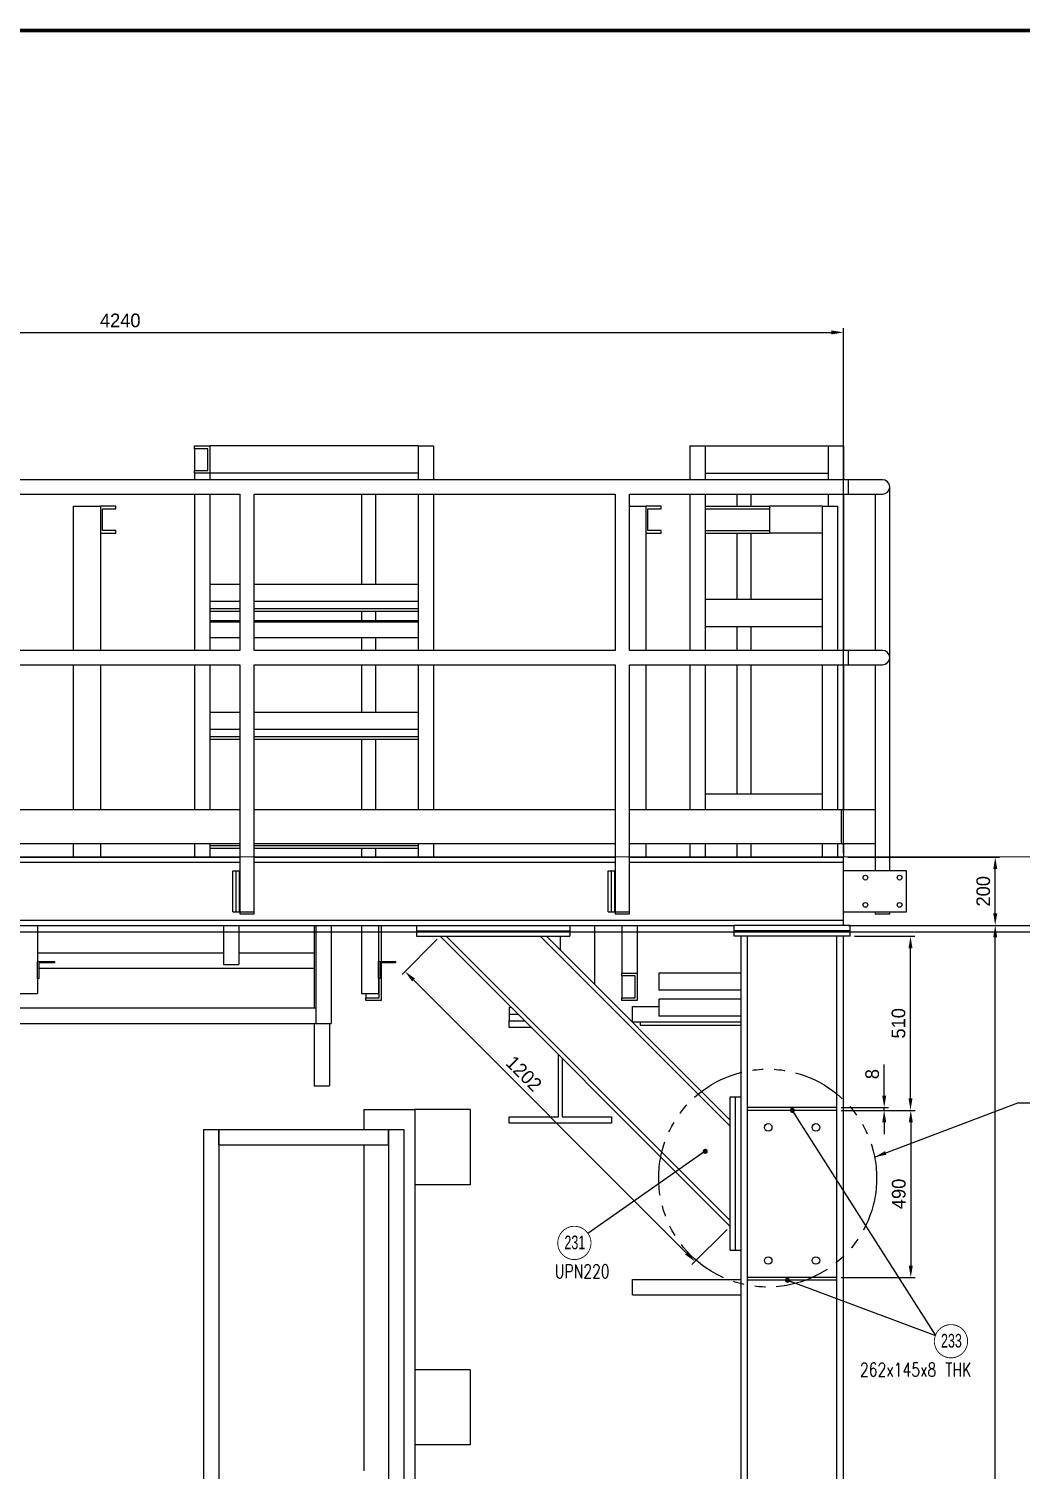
# Model space of a CAD drawing. Header units: millimetres. Extents: x 0 to 16187, y -20471 to 6290.
# Drawn here: x 3158.5 to 3449.4, y 5484.6 to 5907 of the extents above; entities that cross this region are included whole.
import ezdxf
from ezdxf.enums import TextEntityAlignment as Align

# ---------------------------------------------------------------- set-up
doc = ezdxf.new("R2010")
doc.units = ezdxf.units.MM
doc.header["$PDSIZE"] = -1
doc.linetypes.add('PHANTOM2', pattern=[31.75, 15.875, -3.175, 3.175, -3.175, 3.175, -3.175])
doc.layers.add('BORDER1', color=3, linetype='Continuous')
doc.layers.add('BORDER2', color=7, linetype='Continuous')
doc.styles.add('MtXpl_txt_shx', font='txt.shx', dxfattribs={"height": 0.2})
doc.styles.add('ROMANC', font='ROMANC', dxfattribs={"height": 5})
doc.styles.add('ROMANS', font='ROMANS.shx', dxfattribs={"width": 0.8})
doc.styles.add('ROMANT', font='ROMANT', dxfattribs={"height": 4})
doc.styles.add('SLDTEXTSTYLE2', font='TXT', dxfattribs={"width": 0.686449})
doc.dimstyles.new('AM_ISO', dxfattribs={"dimtxt": 3.5, "dimasz": 3.5, "dimexe": 1, "dimexo": 1, "dimgap": 1.5, "dimtad": 1, "dimdsep": 46, "dimtxsty": 'Standard', "dimcen": 0, "dimclrd": 1, "dimclre": 1, "dimclrt": 1, "dimadec": 0, "dimazin": 2, "dimtp": 0.1, "dimtm": 0.1, "dimtfac": 0.71, "dimtdec": 3, "dimtmove": 0, "dimatfit": 3, "dimfxl": 1, "dimlwd": -1, "dimlwe": -1, "dimarcsym": 1})
doc.dimstyles.new('AM_ISO$7', dxfattribs={"dimtxt": 3.5, "dimasz": 3.5, "dimexe": 1, "dimexo": 1, "dimgap": 1.5, "dimtad": 1, "dimtoh": 1, "dimdsep": 46, "dimtxsty": 'Standard', "dimcen": 0, "dimclrd": 1, "dimclre": 1, "dimclrt": 1, "dimadec": 0, "dimazin": 2, "dimtp": 0.1, "dimtm": 0.1, "dimtfac": 0.71, "dimtdec": 3, "dimtmove": 0, "dimatfit": 3, "dimfxl": 1, "dimlwd": -1, "dimlwe": -1, "dimarcsym": 1})

# ---------------------------------------------------------------- blocks, each defined once
blk = doc.blocks.new('*D3467')
at = {"color": 1, "linetype": 'ByBlock'}
for p, q in [((3398.5, 5644.24), (3443, 5644.24)), ((3441.75, 5298.94), (3441.75, 5640.74)), ((3371, 5295.44), (3443, 5295.44))]:
    blk.add_line(p, q, dxfattribs=at)
at = {"color": 1}
for points in [[(3442.34, 5640.74), (3441.17, 5640.74), (3441.75, 5644.24)], [(3441.17, 5298.94), (3442.34, 5298.94), (3441.75, 5295.44)]]:
    blk.add_solid(points, dxfattribs=at)
at = {"layer": 'Defpoints', "color": 0}
for p in [(3397.25, 5644.24), (3441.75, 5644.24), (3369.75, 5295.44)]:
    blk.add_point(p, dxfattribs=at)
at = {"color": 1, "insert": (3438.25, 5469.84), "char_height": 4, "attachment_point": 5, "rotation": 90}
blk.add_mtext('3488', dxfattribs=at)
blk = doc.blocks.new('*D3468')
at = {"color": 1, "linetype": 'ByBlock'}
for p, q in [((3398.5, 5664.24), (3443, 5664.24)), ((3441.75, 5647.74), (3441.75, 5660.74)), ((3398.5, 5644.24), (3443, 5644.24))]:
    blk.add_line(p, q, dxfattribs=at)
at = {"color": 1}
for points in [[(3442.34, 5660.74), (3441.17, 5660.74), (3441.75, 5664.24)], [(3441.17, 5647.74), (3442.34, 5647.74), (3441.75, 5644.24)]]:
    blk.add_solid(points, dxfattribs=at)
at = {"layer": 'Defpoints', "color": 0}
for p in [(3397.25, 5664.24), (3441.75, 5664.24), (3397.25, 5644.24)]:
    blk.add_point(p, dxfattribs=at)
at = {"color": 1, "insert": (3438.25, 5654.24), "char_height": 4, "attachment_point": 5, "rotation": 90}
blk.add_mtext('200', dxfattribs=at)
blk = doc.blocks.new('*D3469')
at = {"color": 1, "linetype": 'ByBlock'}
for p, q in [((2973.25, 5665.49), (2973.25, 5819.27)), ((2976.75, 5818.02), (3393.75, 5818.02)), ((3397.25, 5665.49), (3397.25, 5819.27))]:
    blk.add_line(p, q, dxfattribs=at)
at = {"color": 1}
for points in [[(2976.75, 5818.61), (2976.75, 5817.44), (2973.25, 5818.02)], [(3393.75, 5817.44), (3393.75, 5818.61), (3397.25, 5818.02)]]:
    blk.add_solid(points, dxfattribs=at)
at = {"layer": 'Defpoints', "color": 0}
for p in [(3397.25, 5818.02), (2973.25, 5664.24), (3397.25, 5664.24)]:
    blk.add_point(p, dxfattribs=at)
at = {"color": 1, "insert": (3185.25, 5821.52), "char_height": 4, "attachment_point": 5}
blk.add_mtext('4240', dxfattribs=at)
blk = doc.blocks.new('*U609')
at = {"layer": 'BORDER1', "color": 154, "true_color": 0x1859a9, "const_width": 1}
blk.add_lwpolyline([(1.81, 811), (1144, 811), (1144, 0), (0, 0), (0, 811)], close=True, dxfattribs=at)
at = {"layer": 'BORDER2', "flags": 8}
for tag, height, style, p in [('REV-A', 3.24, 'ROMANS', (986.93, 140.25)), ('RE-A', 8.06, 'ROMANT', (1084.63, 7.17))]:
    blk.add_attdef(tag, text='', height=height, dxfattribs=dict(at, style=style)).set_placement(p, align=Align.CENTER)
at = {"layer": 'BORDER2', "style": 'ROMANS', "width": 3.830216}
blk.add_attdef('DATE-A', text='', height=3.24, dxfattribs=at).set_placement((995.51, 140.25), (1008.51, 140.25), align=Align.FIT)
at = {"layer": 'BORDER2'}
for tag, height, style, p in [('DRN-A', 3.24, 'ROMANS', (1018.38, 140.25)), ('CHD-A', 3.24, 'ROMANS', (1032.35, 140.25)), ('APD-A', 3.24, 'ROMANS', (1046.64, 140.25)), ('CONS_CONT_VEND', 4.2, 'ROMANC', (1061.39, 72.83))]:
    blk.add_attdef(tag, text='', height=height, dxfattribs=dict(at, style=style)).set_placement(p, align=Align.CENTER)
at = {"layer": 'BORDER2', "style": 'ROMANS', "width": 0.8}
for tag, p, height in [('1:X', (997.23, 122.55), 3.5), ('LOC', (1042.74, 122.55), 3.5), ('PROJ_NO', (1118.64, 122.55), 3.5), ('CONS_DRG_NO', (1011, 63), 3)]:
    blk.add_attdef(tag, p, '', height=height, dxfattribs=at)
at = {"layer": 'BORDER2', "lineweight": 30, "width": 0.8, "flags": 104}
blk.add_attdef('COMMENTS-A', text='', height=2.2, dxfattribs=at).set_placement((1055.21, 142.07), align=Align.MIDDLE_LEFT)
at = {"layer": 'BORDER2', "style": 'ROMANS', "width": 0.8}
for tag, p in [('PROJECT_TITLE_1', (1061.07, 55.35)), ('PROJECT_TITLE_2', (1061.07, 49.3))]:
    blk.add_attdef(tag, text='', height=3.5, dxfattribs=at).set_placement(p, align=Align.MIDDLE)
at = {"layer": 'BORDER2', "style": 'ROMANT', "width": 0.8}
for tag, p in [('DRG_TITLE_1', (1061.07, 36.31)), ('DRG_TITLE_2', (1061.07, 28.31)), ('DRG_TITLE_3', (1061.07, 20.31))]:
    blk.add_attdef(tag, text='', height=5, dxfattribs=at).set_placement(p, align=Align.CENTER)
at = {"layer": 'BORDER2', "style": 'ROMANT'}
for tag, p in [('AR', (995, 7.17)), ('PA', (1011.74, 7.17)), ('DC', (1028.45, 7.17)), ('TS', (1120.84, 7.17))]:
    blk.add_attdef(tag, p, '', height=8.06, dxfattribs=at)
for tag, p in [('SRNO', (1074.7, 7.17)), ('SH', (1115.8, 7.18))]:
    blk.add_attdef(tag, text='', height=8.06, dxfattribs=at).set_placement(p, align=Align.RIGHT)
at = {"layer": 'BORDER2', "style": 'ROMANS', "flags": 2}
blk.add_attdef('TB_VERSION', text='', height=2, dxfattribs=at).set_placement((1, -1), align=Align.TOP_LEFT)
blk = doc.blocks.new('*D4480')
at = {"color": 1, "linetype": 'ByBlock'}
for p, q in [((3400.5, 5641.04), (3418.16, 5641.04)), ((3416.91, 5593.54), (3416.91, 5637.54)), ((3396.6, 5590.04), (3418.16, 5590.04))]:
    blk.add_line(p, q, dxfattribs=at)
at = {"color": 1}
for points in [[(3417.49, 5637.54), (3416.33, 5637.54), (3416.91, 5641.04)], [(3416.33, 5593.54), (3417.49, 5593.54), (3416.91, 5590.04)]]:
    blk.add_solid(points, dxfattribs=at)
at = {"layer": 'Defpoints', "color": 0}
for p in [(3399.25, 5641.04), (3416.91, 5641.04), (3395.35, 5590.04)]:
    blk.add_point(p, dxfattribs=at)
at = {"color": 1, "insert": (3413.41, 5615.54), "char_height": 4, "attachment_point": 5, "rotation": 90}
blk.add_mtext('510', dxfattribs=at)
blk = doc.blocks.new('*D4481')
at = {"color": 1, "linetype": 'ByBlock'}
for p, q in [((3409.2, 5594.34), (3409.2, 5603.51)), ((3396.6, 5590.84), (3410.45, 5590.84)), ((3396.6, 5590.04), (3410.45, 5590.04)), ((3409.2, 5590.04), (3409.2, 5590.84)), ((3409.2, 5586.54), (3409.2, 5583.04))]:
    blk.add_line(p, q, dxfattribs=at)
at = {"color": 1}
for points in [[(3408.62, 5594.34), (3409.79, 5594.34), (3409.2, 5590.84)], [(3409.79, 5586.54), (3408.62, 5586.54), (3409.2, 5590.04)]]:
    blk.add_solid(points, dxfattribs=at)
at = {"layer": 'Defpoints', "color": 0}
for p in [(3395.35, 5590.84), (3395.35, 5590.04), (3409.2, 5590.84)]:
    blk.add_point(p, dxfattribs=at)
at = {"color": 1, "insert": (3405.7, 5600.67), "char_height": 4, "attachment_point": 5, "rotation": 90}
blk.add_mtext('8', dxfattribs=at)
blk = doc.blocks.new('*D4482')
at = {"color": 1, "linetype": 'ByBlock'}
for p, q in [((3396.6, 5590.04), (3418.24, 5590.04)), ((3416.99, 5586.54), (3416.99, 5544.54)), ((3396.6, 5541.04), (3418.24, 5541.04))]:
    blk.add_line(p, q, dxfattribs=at)
at = {"color": 1}
for points in [[(3417.58, 5586.54), (3416.41, 5586.54), (3416.99, 5590.04)], [(3416.41, 5544.54), (3417.58, 5544.54), (3416.99, 5541.04)]]:
    blk.add_solid(points, dxfattribs=at)
at = {"layer": 'Defpoints', "color": 0}
for p in [(3395.35, 5590.04), (3395.35, 5541.04), (3416.99, 5541.04)]:
    blk.add_point(p, dxfattribs=at)
at = {"color": 1, "insert": (3413.49, 5565.54), "char_height": 4, "attachment_point": 5, "rotation": 90}
blk.add_mtext('490', dxfattribs=at)
blk = doc.blocks.new('*D5490')
at = {"color": 1, "linetype": 'ByBlock'}
for p, q in [((3278.17, 5640.16), (3267.86, 5629.85)), ((3271.22, 5628.25), (3351.27, 5548.2)), ((3363.17, 5555.16), (3352.86, 5544.85))]:
    blk.add_line(p, q, dxfattribs=at)
at = {"color": 1}
for points in [[(3271.63, 5628.67), (3270.8, 5627.84), (3268.74, 5630.73)], [(3350.85, 5547.79), (3351.68, 5548.62), (3353.74, 5545.73)]]:
    blk.add_solid(points, dxfattribs=at)
at = {"layer": 'Defpoints', "color": 0}
for p in [(3279.05, 5641.04), (3364.05, 5556.04), (3353.74, 5545.73)]:
    blk.add_point(p, dxfattribs=at)
at = {"color": 1, "insert": (3303.6, 5600.82), "char_height": 4, "attachment_point": 5, "rotation": 315}
blk.add_mtext('1202', dxfattribs=at)

msp = doc.modelspace()

# ---------------------------------------------------------------- linework, layer by layer
at = {"color": 7, "linetype": 'Continuous', "lineweight": 25}
for p, q in [((3207.05212, 5784.74012), (3211.55212, 5784.74012)), ((3207.05212, 5783.94012), (3207.05212, 5784.74012)), ((3210.95212, 5783.94012), (3207.05212, 5783.94012)), ((3207.05212, 5783.94012), (3207.05212, 5777.54012)), ((3210.95212, 5777.54012), (3210.95212, 5783.94012)), ((3211.55212, 5784.74012), (3211.55212, 5776.74012)), ((3272.55212, 5784.74012), (3211.55212, 5784.74012)), ((3272.55212, 5784.74012), (3272.55212, 5776.74012)), ((3272.55212, 5784.74012), (3277.05212, 5784.74012)), ((3272.55212, 5784.74012), (3272.55212, 5774.85012)), ((3277.05212, 5784.74012), (3277.05212, 5774.85012)), ((3352.25212, 5784.74012), (3356.75212, 5784.74012)), ((3352.25212, 5784.74012), (3352.25212, 5774.85012)), ((3356.75212, 5784.74012), (3392.75212, 5784.74012)), ((3356.75212, 5784.74012), (3356.75212, 5774.85012)), ((3392.75212, 5784.74012), (3397.25212, 5784.74012)), ((3392.75212, 5784.74012), (3392.75212, 5774.85012)), ((3397.25212, 5784.74012), (3397.25212, 5774.85012)), ((3398.70212, 5774.85012), (2971.80212, 5774.85012)), ((3207.05212, 5776.74012), (3207.05212, 5777.54012)), ((3207.05212, 5777.54012), (3210.95212, 5777.54012)), ((3207.05212, 5776.74012), (3207.05212, 5774.85012)), ((3211.55212, 5776.74012), (3207.05212, 5776.74012)), ((3211.55212, 5776.74012), (3211.55212, 5774.85012)), ((3272.55212, 5776.74012), (3211.55212, 5776.74012)), ((3356.75212, 5776.74012), (3392.75212, 5776.74012)), ((3408.70212, 5774.85012), (3398.70212, 5774.85012)), ((3398.70212, 5770.63012), (3398.70212, 5774.85012)), ((3114.52562, 5770.63012), (3220.30562, 5770.63012)), ((3207.05212, 5770.63012), (3207.05212, 5724.85012)), ((3211.55212, 5770.63012), (3211.55212, 5724.85012)), ((3220.30562, 5770.63012), (3220.30562, 5724.85012)), ((3224.52562, 5770.63012), (3330.30562, 5770.63012)), ((3224.52562, 5724.85012), (3224.52562, 5770.63012)), ((3255.97862, 5770.63012), (3255.97862, 5744.24012)), ((3260.19862, 5744.24012), (3260.19862, 5770.63012)), ((3272.55212, 5770.63012), (3272.55212, 5724.85012)), ((3277.05212, 5770.63012), (3277.05212, 5724.85012)), ((3330.30562, 5770.63012), (3330.30562, 5724.85012)), ((3334.52562, 5770.63012), (3398.70212, 5770.63012)), ((3334.52562, 5724.85012), (3334.52562, 5770.63012)), ((3352.25212, 5770.63012), (3352.25212, 5724.85012)), ((3356.75212, 5770.63012), (3356.75212, 5724.85012)), ((3365.97862, 5770.63012), (3365.97862, 5767.14012)), ((3370.19862, 5767.14012), (3370.19862, 5770.63012)), ((3392.75212, 5770.63012), (3392.75212, 5767.14012)), ((3397.25212, 5770.63012), (3397.25212, 5724.85012)), ((3398.70212, 5770.63012), (3408.70212, 5770.63012)), ((3406.59212, 5770.63012), (3406.59212, 5724.85012)), ((3410.81212, 5660.24012), (3410.81212, 5772.74012)), ((3171.45212, 5767.14012), (3171.45212, 5724.85012)), ((3171.45212, 5767.14012), (3179.45212, 5767.14012)), ((3183.95212, 5767.14012), (3179.45212, 5767.14012)), ((3179.45212, 5767.14012), (3179.45212, 5759.14012)), ((3180.05212, 5766.34012), (3183.95212, 5766.34012)), ((3180.05212, 5759.94012), (3180.05212, 5766.34012)), ((3183.95212, 5766.34012), (3183.95212, 5767.14012)), ((3334.52562, 5767.14012), (3339.35212, 5767.14012)), ((3343.85212, 5767.14012), (3339.35212, 5767.14012)), ((3339.35212, 5767.14012), (3339.35212, 5759.14012)), ((3339.95212, 5766.34012), (3343.85212, 5766.34012)), ((3339.95212, 5759.94012), (3339.95212, 5766.34012)), ((3343.85212, 5766.34012), (3343.85212, 5767.14012)), ((3356.75212, 5767.14012), (3375.55212, 5767.14012)), ((3356.75212, 5766.34012), (3375.55212, 5766.34012)), ((3391.05212, 5767.14012), (3375.55212, 5767.14012)), ((3375.55212, 5767.14012), (3375.55212, 5759.14012)), ((3391.05212, 5767.14012), (3391.05212, 5724.85012)), ((3391.05212, 5767.14012), (3395.55212, 5767.14012)), ((3395.55212, 5767.14012), (3395.55212, 5724.85012)), ((3179.45212, 5759.14012), (3183.95212, 5759.14012)), ((3179.45212, 5759.14012), (3179.45212, 5724.85012)), ((3183.95212, 5759.94012), (3180.05212, 5759.94012)), ((3183.95212, 5759.14012), (3183.95212, 5759.94012)), ((3339.35212, 5759.14012), (3343.85212, 5759.14012)), ((3339.35212, 5759.14012), (3339.35212, 5724.85012)), ((3343.85212, 5759.94012), (3339.95212, 5759.94012)), ((3343.85212, 5759.14012), (3343.85212, 5759.94012)), ((3356.75212, 5759.94012), (3375.55212, 5759.94012)), ((3356.75212, 5759.14012), (3375.55212, 5759.14012)), ((3365.97862, 5759.14012), (3365.97862, 5739.74012)), ((3370.19862, 5739.74012), (3370.19862, 5759.14012)), ((3391.05212, 5759.14012), (3375.55212, 5759.14012)), ((3211.55212, 5744.24012), (3220.30562, 5744.24012)), ((3224.52562, 5744.24012), (3272.55212, 5744.24012)), ((3211.55212, 5739.24012), (3220.30562, 5739.24012)), ((3220.30562, 5737.04012), (3211.55212, 5737.04012)), ((3220.30562, 5736.24012), (3211.55212, 5736.24012)), ((3224.52562, 5739.24012), (3272.55212, 5739.24012)), ((3272.55212, 5737.04012), (3224.52562, 5737.04012)), ((3272.55212, 5736.24012), (3224.52562, 5736.24012)), ((3255.97862, 5736.24012), (3255.97862, 5733.64012)), ((3260.19862, 5733.64012), (3260.19862, 5736.24012)), ((3356.75212, 5739.74012), (3356.75212, 5731.74012)), ((3391.05212, 5739.74012), (3356.75212, 5739.74012)), ((3211.55212, 5733.64012), (3220.30562, 5733.64012)), ((3211.55212, 5733.24012), (3220.30562, 5733.24012)), ((3224.52562, 5733.64012), (3272.55212, 5733.64012)), ((3224.52562, 5733.24012), (3272.55212, 5733.24012)), ((3211.55212, 5728.64012), (3220.30562, 5728.64012)), ((3224.52562, 5728.64012), (3272.55212, 5728.64012)), ((3255.97862, 5728.64012), (3255.97862, 5724.85012)), ((3260.19862, 5724.85012), (3260.19862, 5728.64012)), ((3391.05212, 5731.74012), (3356.75212, 5731.74012)), ((3365.97862, 5731.74012), (3365.97862, 5724.85012)), ((3370.19862, 5724.85012), (3370.19862, 5731.74012)), ((3220.30562, 5724.85012), (3114.52562, 5724.85012)), ((3330.30562, 5724.85012), (3224.52562, 5724.85012)), ((3398.70212, 5724.85012), (3334.52562, 5724.85012)), ((3408.70212, 5724.85012), (3398.70212, 5724.85012)), ((3398.70212, 5720.63012), (3398.70212, 5724.85012)), ((3114.52562, 5720.63012), (3220.30562, 5720.63012)), ((3171.45212, 5720.63012), (3171.45212, 5678.24012)), ((3179.45212, 5720.63012), (3179.45212, 5678.24012)), ((3207.05212, 5720.63012), (3207.05212, 5678.24012)), ((3211.55212, 5720.63012), (3211.55212, 5678.24012)), ((3220.30562, 5720.63012), (3220.30562, 5648.24012)), ((3224.52562, 5720.63012), (3330.30562, 5720.63012)), ((3224.52562, 5648.24012), (3224.52562, 5720.63012)), ((3255.97862, 5720.63012), (3255.97862, 5706.74012)), ((3260.19862, 5706.74012), (3260.19862, 5720.63012)), ((3272.55212, 5720.63012), (3272.55212, 5678.24012)), ((3277.05212, 5720.63012), (3277.05212, 5678.24012)), ((3330.30562, 5720.63012), (3330.30562, 5648.24012)), ((3334.52562, 5720.63012), (3398.70212, 5720.63012)), ((3334.52562, 5648.24012), (3334.52562, 5720.63012)), ((3339.35212, 5720.63012), (3339.35212, 5678.24012)), ((3352.25212, 5720.63012), (3352.25212, 5678.24012)), ((3356.75212, 5720.63012), (3356.75212, 5678.24012)), ((3365.97862, 5720.63012), (3365.97862, 5682.74012)), ((3370.19862, 5682.74012), (3370.19862, 5720.63012)), ((3391.05212, 5720.63012), (3391.05212, 5678.24012)), ((3395.55212, 5720.63012), (3395.55212, 5678.24012)), ((3397.25212, 5720.63012), (3397.25212, 5678.24012)), ((3398.70212, 5720.63012), (3408.70212, 5720.63012)), ((3406.59212, 5720.63012), (3406.59212, 5678.24012)), ((3211.55212, 5706.74012), (3220.30562, 5706.74012)), ((3224.52562, 5706.74012), (3272.55212, 5706.74012)), ((3211.55212, 5701.74012), (3220.30562, 5701.74012)), ((3220.30562, 5699.54012), (3211.55212, 5699.54012)), ((3220.30562, 5698.74012), (3211.55212, 5698.74012)), ((3224.52562, 5701.74012), (3272.55212, 5701.74012)), ((3272.55212, 5699.54012), (3224.52562, 5699.54012)), ((3272.55212, 5698.74012), (3224.52562, 5698.74012)), ((3255.97862, 5698.74012), (3255.97862, 5678.24012)), ((3260.19862, 5678.24012), (3260.19862, 5698.74012)), ((3391.05212, 5682.74012), (3356.75212, 5682.74012)), ((3356.75212, 5682.74012), (3356.75212, 5678.24012)), ((3114.52562, 5678.24012), (3220.30562, 5678.24012)), ((3224.52562, 5678.24012), (3330.30562, 5678.24012)), ((3334.52562, 5678.24012), (3396.59212, 5678.24012)), ((3396.59212, 5678.24012), (3396.59212, 5668.24012)), ((3396.59212, 5678.24012), (3406.59212, 5678.24012)), ((3406.59212, 5678.24012), (3406.59212, 5668.24012)), ((3114.52562, 5668.24012), (3220.30562, 5668.24012)), ((3171.45212, 5668.24012), (3171.45212, 5664.24012)), ((3179.45212, 5668.24012), (3179.45212, 5664.24012)), ((3207.05212, 5668.24012), (3207.05212, 5664.24012)), ((3211.55212, 5668.24012), (3211.55212, 5664.24012)), ((3220.30562, 5667.54012), (3211.55212, 5667.54012)), ((3220.30562, 5666.74012), (3211.55212, 5666.74012)), ((3224.52562, 5668.24012), (3330.30562, 5668.24012)), ((3272.55212, 5667.54012), (3224.52562, 5667.54012)), ((3272.55212, 5666.74012), (3224.52562, 5666.74012)), ((3255.97862, 5666.74012), (3255.97862, 5664.24012)), ((3260.19862, 5664.24012), (3260.19862, 5666.74012)), ((3272.55212, 5668.24012), (3272.55212, 5664.24012)), ((3277.05212, 5668.24012), (3277.05212, 5664.24012)), ((3334.52562, 5668.24012), (3396.59212, 5668.24012)), ((3339.35212, 5668.24012), (3339.35212, 5664.24012)), ((3352.25212, 5668.24012), (3352.25212, 5664.24012)), ((3356.75212, 5668.24012), (3356.75212, 5664.24012)), ((3365.97862, 5668.24012), (3365.97862, 5664.24012)), ((3370.19862, 5664.24012), (3370.19862, 5668.24012)), ((3391.05212, 5668.24012), (3391.05212, 5664.24012)), ((3395.55212, 5668.24012), (3395.55212, 5664.24012)), ((3396.59212, 5668.24012), (3406.59212, 5668.24012)), ((3397.25212, 5668.24012), (3397.25212, 5664.24012)), ((3406.59212, 5668.24012), (3406.59212, 5660.24012)), ((3114.52562, 5664.24012), (3220.30562, 5664.24012)), ((3114.52562, 5662.74012), (3220.30562, 5662.74012)), ((3218.25212, 5648.24012), (3218.25212, 5660.24012)), ((3218.25212, 5660.24012), (3219.25212, 5660.24012)), ((3219.25212, 5648.24012), (3219.25212, 5660.24012)), ((3219.25212, 5660.24012), (3220.25212, 5660.24012)), ((3220.25212, 5648.24012), (3220.25212, 5660.24012)), ((3224.52562, 5664.24012), (3330.30562, 5664.24012)), ((3224.52562, 5662.74012), (3330.30562, 5662.74012)), ((3328.25212, 5648.24012), (3328.25212, 5660.24012)), ((3328.25212, 5660.24012), (3329.25212, 5660.24012)), ((3329.25212, 5648.24012), (3329.25212, 5660.24012)), ((3329.25212, 5660.24012), (3330.25212, 5660.24012)), ((3330.25212, 5648.24012), (3330.25212, 5660.24012)), ((3334.52562, 5664.24012), (3397.25212, 5664.24012)), ((3334.52562, 5662.74012), (3397.25212, 5662.74012)), ((3397.25212, 5662.74012), (3397.25212, 5664.24012)), ((3397.25212, 5645.74012), (3397.25212, 5662.74012)), ((3415.70212, 5660.24012), (3397.25212, 5660.24012)), ((3415.70212, 5648.24012), (3415.70212, 5660.24012)), ((3218.25212, 5648.24012), (3219.25212, 5648.24012)), ((3219.25212, 5648.24012), (3220.25212, 5648.24012)), ((3220.30562, 5648.24012), (3220.30562, 5647.64012)), ((3220.30562, 5648.24012), (3222.41562, 5648.24012)), ((3220.30562, 5648.24012), (3224.52562, 5648.24012)), ((3220.30562, 5647.64012), (3222.41562, 5647.64012)), ((3222.41562, 5648.24012), (3224.52562, 5648.24012)), ((3222.41562, 5647.64012), (3224.52562, 5647.64012)), ((3224.52562, 5647.64012), (3224.52562, 5648.24012)), ((3328.25212, 5648.24012), (3329.25212, 5648.24012)), ((3329.25212, 5648.24012), (3330.25212, 5648.24012)), ((3330.30562, 5648.24012), (3330.30562, 5647.64012)), ((3330.30562, 5648.24012), (3332.41562, 5648.24012)), ((3330.30562, 5648.24012), (3334.52562, 5648.24012)), ((3330.30562, 5647.64012), (3332.41562, 5647.64012)), ((3332.41562, 5648.24012), (3334.52562, 5648.24012)), ((3332.41562, 5647.64012), (3334.52562, 5647.64012)), ((3334.52562, 5647.64012), (3334.52562, 5648.24012)), ((3397.25212, 5648.24012), (3415.70212, 5648.24012)), ((3406.59212, 5648.24012), (3406.59212, 5647.64012)), ((3406.59212, 5647.64012), (3410.81212, 5647.64012)), ((3410.81212, 5647.64012), (3410.81212, 5648.24012)), ((2973.25212, 5645.74012), (3397.25212, 5645.74012)), ((3005.25212, 5644.24012), (3365.25212, 5644.24012)), ((3160.95212, 5644.24012), (3160.95212, 5633.64012)), ((3215.55212, 5644.24012), (3215.55212, 5632.74012)), ((3220.05212, 5644.24012), (3220.05212, 5632.74012)), ((3242.05212, 5644.24012), (3242.05212, 5620.04012)), ((3242.55212, 5644.24012), (3242.55212, 5615.54012)), ((3247.05212, 5644.24012), (3247.05212, 5615.54012)), ((3255.95212, 5644.24012), (3255.95212, 5624.24012)), ((3260.95212, 5644.24012), (3260.95212, 5633.64012)), ((3261.75212, 5644.24012), (3261.75212, 5633.64012)), ((3272.05212, 5644.24012), (3272.05212, 5642.64012)), ((3317.05212, 5644.24012), (3317.05212, 5642.64012)), ((3324.25212, 5644.24012), (3324.25212, 5626.95282)), ((3332.25212, 5644.24012), (3332.25212, 5630.24012)), ((3336.75212, 5644.24012), (3336.75212, 5630.24012)), ((3365.25212, 5642.64012), (3365.25212, 5644.24012)), ((3399.25212, 5644.24012), (3365.25212, 5644.24012)), ((3397.25212, 5644.24012), (3397.25212, 5645.74012)), ((3399.25212, 5642.64012), (3399.25212, 5644.24012)), ((3272.05212, 5642.64012), (3272.05212, 5641.04012)), ((3272.05212, 5642.64012), (3317.05212, 5642.64012)), ((3272.05212, 5641.04012), (3317.05212, 5641.04012)), ((3279.05212, 5641.04012), (3364.05212, 5556.04012)), ((3280.81989, 5641.04012), (3364.05212, 5557.80789)), ((3308.39705, 5641.04012), (3364.05212, 5585.38505)), ((3310.16482, 5641.04012), (3364.05212, 5587.15282)), ((3314.25212, 5641.04012), (3314.25212, 5636.95282)), ((3317.05212, 5642.64012), (3317.05212, 5641.04012)), ((3399.25212, 5642.64012), (3365.25212, 5642.64012)), ((3365.25212, 5641.04012), (3365.25212, 5642.64012)), ((3399.25212, 5641.04012), (3365.25212, 5641.04012)), ((3367.25212, 5298.64012), (3367.25212, 5641.04012)), ((3369.15212, 5298.64012), (3369.15212, 5641.04012)), ((3395.35212, 5298.64012), (3395.35212, 5641.04012)), ((3397.25212, 5298.64012), (3397.25212, 5641.04012)), ((3399.25212, 5641.04012), (3399.25212, 5642.64012)), ((3160.95212, 5636.24012), (3215.55212, 5636.24012)), ((3220.05212, 5636.24012), (3242.05212, 5636.24012)), ((3160.95212, 5633.64012), (3165.95212, 5633.64012)), ((3160.95212, 5628.64012), (3160.95212, 5633.64012)), ((3165.95212, 5633.24012), (3161.35212, 5633.24012)), ((3161.35212, 5633.24012), (3161.35212, 5628.64012)), ((3161.35212, 5631.74012), (3242.05212, 5631.74012)), ((3165.95212, 5633.64012), (3165.95212, 5633.24012)), ((3215.55212, 5632.74012), (3220.05212, 5632.74012)), ((3260.95212, 5628.64012), (3260.95212, 5633.64012)), ((3260.95212, 5633.64012), (3265.95212, 5633.64012)), ((3261.35212, 5633.24012), (3261.35212, 5628.64012)), ((3265.95212, 5633.24012), (3261.35212, 5633.24012)), ((3261.75212, 5633.24012), (3261.75212, 5630.24012)), ((3265.95212, 5633.64012), (3265.95212, 5633.24012)), ((3367.15212, 5633.64012), (3367.15212, 5628.64012)), ((3367.25212, 5633.64012), (3367.15212, 5633.64012)), ((3161.35212, 5628.64012), (3160.95212, 5628.64012)), ((3160.95212, 5628.64012), (3160.95212, 5624.24012)), ((3261.35212, 5628.64012), (3260.95212, 5628.64012)), ((3260.95212, 5628.64012), (3260.95212, 5624.24012)), ((3261.15212, 5623.04012), (3261.15212, 5628.64012)), ((3261.35212, 5630.24012), (3261.75212, 5630.24012)), ((3261.75212, 5630.24012), (3261.75212, 5622.24012)), ((3332.25212, 5629.44012), (3332.25212, 5630.24012)), ((3332.25212, 5630.24012), (3336.75212, 5630.24012)), ((3336.15212, 5629.44012), (3332.25212, 5629.44012)), ((3332.25212, 5629.44012), (3332.25212, 5623.04012)), ((3336.15212, 5623.04012), (3336.15212, 5629.44012)), ((3336.75212, 5630.24012), (3336.75212, 5622.24012)), ((3367.15212, 5630.24012), (3343.15212, 5630.24012)), ((3343.15212, 5630.24012), (3343.15212, 5625.24012)), ((3367.25212, 5628.64012), (3367.15212, 5628.64012)), ((3155.95212, 5624.24012), (3160.95212, 5624.24012)), ((3255.95212, 5624.24012), (3260.95212, 5624.24012)), ((3257.25212, 5624.24012), (3257.25212, 5623.04012)), ((3257.25212, 5622.24012), (3257.25212, 5623.04012)), ((3257.25212, 5623.04012), (3261.15212, 5623.04012)), ((3261.75212, 5622.24012), (3257.25212, 5622.24012)), ((3332.25212, 5622.24012), (3332.25212, 5623.04012)), ((3332.25212, 5623.04012), (3336.15212, 5623.04012)), ((3336.75212, 5622.24012), (3332.25212, 5622.24012)), ((3367.25212, 5625.24012), (3343.15212, 5625.24012)), ((3343.15212, 5622.64012), (3343.15212, 5617.64012)), ((3367.25212, 5622.64012), (3343.15212, 5622.64012)), ((3138.15212, 5620.04012), (3242.55212, 5620.04012)), ((3299.25212, 5620.24012), (3299.25212, 5618.24012)), ((3299.25212, 5620.24012), (3299.85212, 5620.24012)), ((3299.25212, 5618.24012), (3299.25212, 5616.24012)), ((3299.25212, 5618.24012), (3301.85212, 5618.24012)), ((3335.45212, 5615.94012), (3335.45212, 5620.44012)), ((3335.45212, 5620.44012), (3343.15212, 5620.44012)), ((3101.95212, 5615.54012), (3242.55212, 5615.54012)), ((3242.05212, 5615.54012), (3242.05212, 5597.24012)), ((3242.55212, 5615.54012), (3247.05212, 5615.54012)), ((3246.55212, 5615.54012), (3246.55212, 5597.24012)), ((3299.25212, 5614.34012), (3299.25212, 5616.24012)), ((3299.25212, 5616.24012), (3303.85212, 5616.24012)), ((3305.75212, 5614.34012), (3299.25212, 5614.34012)), ((3335.45212, 5615.94012), (3367.25212, 5615.94012)), ((3337.65212, 5615.94012), (3337.65212, 5614.94012)), ((3367.25212, 5614.94012), (3337.65212, 5614.94012)), ((3367.25212, 5617.64012), (3343.15212, 5617.64012)), ((3313.70212, 5588.14012), (3313.70212, 5606.39012)), ((3314.80212, 5605.29012), (3314.80212, 5588.14012)), ((3242.05212, 5597.24012), (3246.55212, 5597.24012)), ((3364.05212, 5594.04012), (3365.65212, 5594.04012)), ((3364.05212, 5549.04012), (3364.05212, 5594.04012)), ((3365.65212, 5549.04012), (3365.65212, 5594.04012)), ((3365.65212, 5594.04012), (3367.25212, 5594.04012)), ((3256.65212, 5590.24012), (3256.65212, 5584.44012)), ((3256.65212, 5590.24012), (3271.65212, 5590.24012)), ((3287.85212, 5590.24012), (3271.65212, 5590.24012)), ((3271.65212, 5590.24012), (3271.65212, 5568.24012)), ((3271.65212, 5590.24012), (3271.65212, 5295.44012)), ((3287.85212, 5590.24012), (3287.85212, 5568.24012)), ((3369.15212, 5590.04012), (3369.15212, 5590.84012)), ((3395.35212, 5590.84012), (3369.15212, 5590.84012)), ((3395.35212, 5590.04012), (3369.15212, 5590.04012)), ((3395.35212, 5590.04012), (3395.35212, 5590.84012)), ((3209.65212, 5584.44012), (3214.15212, 5584.44012)), ((3209.65212, 5584.44012), (3209.65212, 5295.44012)), ((3214.15212, 5579.94012), (3214.15212, 5584.44012)), ((3214.15212, 5584.44012), (3263.85212, 5584.44012)), ((3214.15212, 5584.44012), (3214.15212, 5328.24012)), ((3263.85212, 5579.94012), (3263.85212, 5584.44012)), ((3263.85212, 5584.44012), (3263.85212, 5295.44012)), ((3263.85212, 5584.44012), (3268.35212, 5584.44012)), ((3268.35212, 5584.44012), (3268.35212, 5295.44012)), ((3299.25212, 5588.14012), (3313.70212, 5588.14012)), ((3299.25212, 5586.24012), (3299.25212, 5588.14012)), ((3329.25212, 5586.24012), (3299.25212, 5586.24012)), ((3314.80212, 5588.14012), (3329.25212, 5588.14012)), ((3329.25212, 5588.14012), (3329.25212, 5586.24012)), ((3214.15212, 5579.94012), (3263.85212, 5579.94012)), ((3256.65212, 5579.94012), (3256.65212, 5484.44012)), ((3287.85212, 5568.24012), (3271.65212, 5568.24012)), ((3364.05212, 5549.04012), (3365.65212, 5549.04012)), ((3365.65212, 5549.04012), (3367.25212, 5549.04012)), ((3335.45212, 5540.44012), (3367.25212, 5540.44012)), ((3335.45212, 5535.94012), (3335.45212, 5540.44012)), ((3395.35212, 5541.04012), (3369.15212, 5541.04012)), ((3369.15212, 5540.24012), (3369.15212, 5541.04012)), ((3395.35212, 5540.24012), (3369.15212, 5540.24012)), ((3395.35212, 5540.24012), (3395.35212, 5541.04012)), ((3335.45212, 5535.94012), (3367.25212, 5535.94012)), ((3287.85212, 5514.04012), (3271.65212, 5514.04012)), ((3271.65212, 5514.04012), (3271.65212, 5492.04012)), ((3287.85212, 5514.04012), (3287.85212, 5492.04012)), ((3287.85212, 5492.04012), (3271.65212, 5492.04012))]:
    msp.add_line(p, q, dxfattribs=at)
at = {"color": 7, "linetype": 'Continuous', "lineweight": 18}
msp.add_line((2847.16129, 5664.34012), (3460.84053, 5664.34012), dxfattribs=at)
for p, q in [((3404.25212, 5644.24012), (3528.09018, 5644.24012)), ((3453.43112, 5642.2193), (2846.34704, 5642.2193))]:
    msp.add_line(p, q)
at = {"color": 4}
for points in [[(3323.25073, 5551.17994, 0.25, 0.25, 1), (3313.50073, 5551.17994, 0.25, 0.25, 1)], [(3433.65297, 5522.37627, 0.25, 0.25, 1), (3423.90297, 5522.37627, 0.25, 0.25, 1)]]:
    msp.add_lwpolyline(points, format="xyseb", close=True, dxfattribs=at)
at = {"color": 7, "linetype": 'Continuous', "lineweight": 25}
for centre, radius in [((3403.70212, 5658.24012), 0.7), ((3413.70212, 5658.24012), 0.7), ((3403.70212, 5650.24012), 0.7), ((3413.70212, 5650.24012), 0.7), ((3375.20212, 5585.04012), 1.1), ((3389.20212, 5585.04012), 1.1), ((3375.20212, 5546.04012), 1.1), ((3389.20212, 5546.04012), 1.1)]:
    msp.add_circle(centre, radius, dxfattribs=at)
at = {"color": 6, "linetype": 'PHANTOM2'}
msp.add_circle((3375.04235, 5570.19067), 31.93492, dxfattribs=at)
at = {"color": 7, "linetype": 'Continuous', "lineweight": 25}
for centre in [(3408.70212, 5772.74012), (3408.70212, 5722.74012)]:
    msp.add_arc(centre, 2.11, 270, 90, dxfattribs=at)

# ---------------------------------------------------------------- block references
at = {"layer": 'BORDER1'}
msp.add_blockref('*U609', (2751.74575, 5095.49056), dxfattribs=at)

# ---------------------------------------------------------------- texts
at = {"color": 4, "style": 'SLDTEXTSTYLE2', "width": 0.686449}
for s, p in [('231', (3318.50891, 5551.33432)), ('233', (3428.91115, 5522.53065))]:
    msp.add_text(s, height=4, dxfattribs=at).set_placement(p, align=Align.MIDDLE_CENTER)
at = {"color": 4, "style": 'MtXpl_txt_shx', "width": 0.75}
for s, p in [('UPN220', (3312.63683, 5540.85055)), ('262x145x8 THK', (3402.10396, 5512.04688))]:
    msp.add_text(s, height=4, dxfattribs=at).set_placement(p)

# ---------------------------------------------------------------- dimensions: what is measured, and where the dimension line sits
dim = msp.add_linear_dim(base=(3397.25212, 5818.02338), p1=(2973.25212, 5664.24012), p2=(3397.25212, 5664.24012), dimstyle='AM_ISO', override={"dimtxt": 4, "dimexe": 1.25, "dimexo": 1.25, "dimlfac": 10})
dim.commit()
dim.dimension.update_dxf_attribs({"geometry": '*D3469', "text_midpoint": (3185.25212, 5821.52338)})
for base, p1, p2, angle, override, picture, middle, dimtype in [((3441.75378, 5664.24012), (3397.25212, 5644.24012), (3397.25212, 5664.24012), 90, {"dimtxt": 4, "dimexe": 1.25, "dimexo": 1.25, "dimlfac": 10}, '*D3468', (3441.75378, 5654.24012), 160), ((3353.74114, 5545.72914), (3279.05212, 5641.04012), (3364.05212, 5556.04012), 315, {"dimtxt": 4, "dimexe": 1.25, "dimexo": 1.25, "dimdec": 0, "dimlfac": 10}, '*D5490', (3301.12289, 5598.3474), 161)]:
    dim = msp.add_linear_dim(base=base, p1=p1, p2=p2, angle=angle, dimstyle='AM_ISO', override=override)
    dim.commit()
    dim.dimension.update_dxf_attribs({"geometry": picture, "text_midpoint": middle, "dimtype": dimtype})
for base, p1, p2, picture, middle in [((3441.75378, 5644.24012), (3369.75212, 5295.44012), (3397.25212, 5644.24012), '*D3467', (3438.25378, 5469.84012)), ((3416.91068, 5641.04012), (3395.35212, 5590.04012), (3399.25212, 5641.04012), '*D4480', (3413.41068, 5615.54012)), ((3409.20232, 5590.84012), (3395.35212, 5590.04012), (3395.35212, 5590.84012), '*D4481', (3405.70232, 5600.67345)), ((3416.99275, 5541.04012), (3395.35212, 5590.04012), (3395.35212, 5541.04012), '*D4482', (3413.49275, 5565.54012))]:
    dim = msp.add_linear_dim(base=base, p1=p1, p2=p2, angle=90, dimstyle='AM_ISO', override={"dimtxt": 4, "dimexe": 1.25, "dimexo": 1.25, "dimlfac": 10})
    dim.commit()
    dim.dimension.update_dxf_attribs({"geometry": picture, "text_midpoint": middle})

# ---------------------------------------------------------------- leaders
at = {"color": 4}
for points in [[(3382.25212, 5590.04012), (3424.20229, 5524.05816)], [(3380.85493, 5540.24012), (3424.20229, 5524.05816)]]:
    msp.add_leader(points, dimstyle='AM_ISO$7', override={"dimasz": 1.5, "dimldrblk": 'Dot'}, dxfattribs=at)
msp.add_leader([(3406.38266, 5576.3245), (3448.41635, 5592.23305), (3451.91635, 5592.23305)], dimstyle='AM_ISO$7', override={"dimgap": 1.5, "dimtad": 0})
at = {"color": 2}
msp.add_leader([(3356.75454, 5578.04068), (3322.36971, 5553.97526)], dimstyle='AM_ISO$7', override={"dimasz": 1.5, "dimldrblk": 'Dot'}, dxfattribs=at)

doc.saveas('drawing.dxf')
